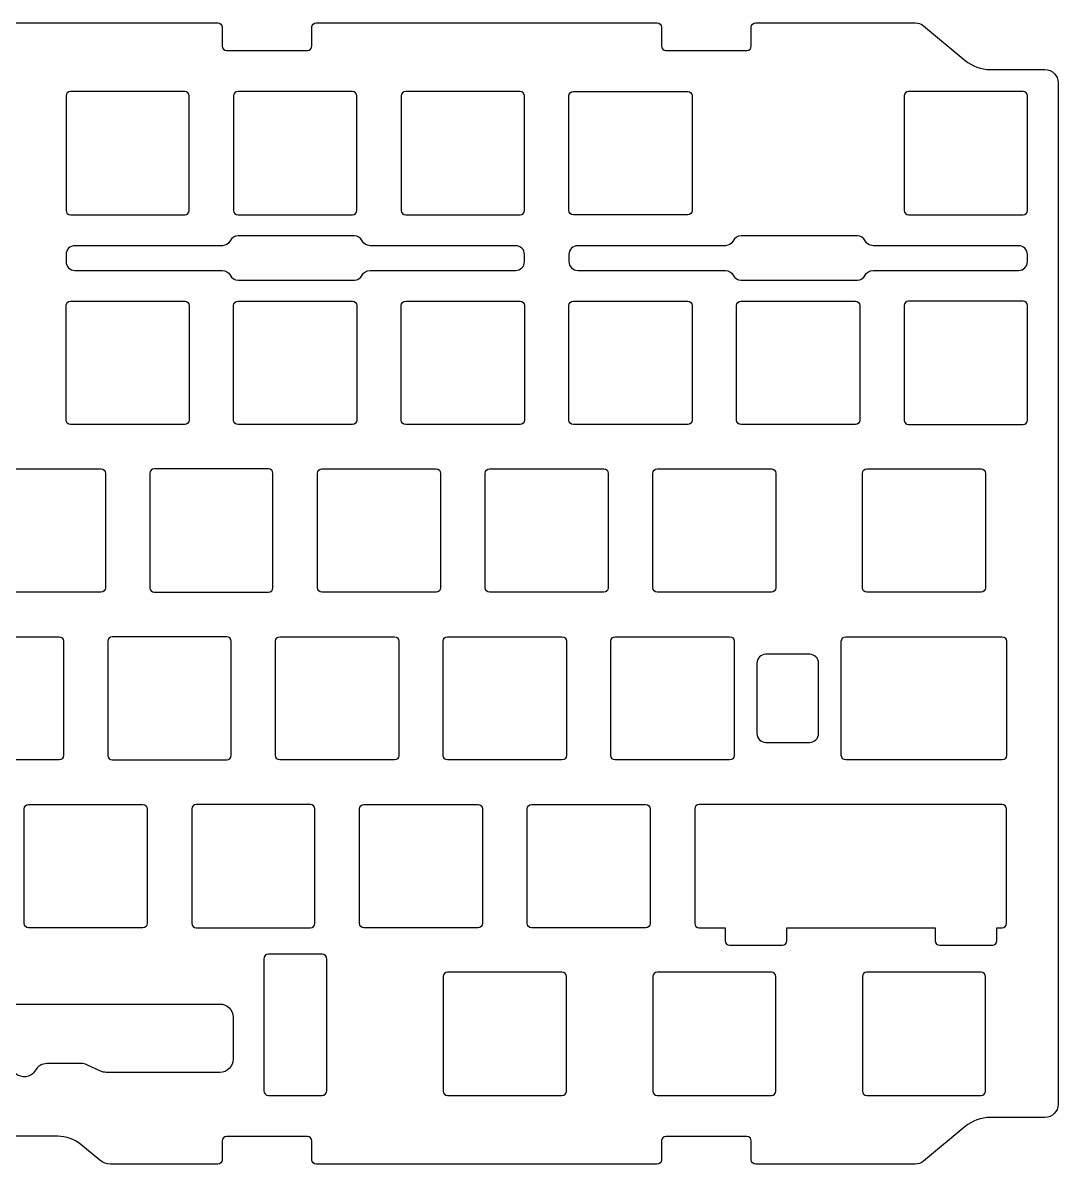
# Model space of a CAD drawing. Header units: millimetres. Extents: x 325 to 675, y 435 to 565.
# Drawn here: x 557.2 to 674.9, y 435.1 to 564.7 of the extents above; entities that cross this region are included whole.
import ezdxf

# ---------------------------------------------------------------- set-up
doc = ezdxf.new("R2010")
doc.units = ezdxf.units.MM
doc.header["$MEASUREMENT"] = 0
doc.layers.get('0').update_dxf_attribs({"lineweight": 0})

msp = doc.modelspace()

# ---------------------------------------------------------------- linework, layer by layer
at = {"color": 18, "lineweight": 25, "true_color": 0x000000}
for points, knots in [([(565.96, 435.51), (566.3, 435.23), (566.73, 435.07), (567.17, 435.07), (567.17, 435.07), (579.36, 435.07), (579.36, 435.07), (579.64, 435.07), (579.86, 435.3), (579.86, 435.57), (579.86, 435.57), (579.86, 437.7), (579.86, 437.7), (579.86, 437.98), (580.08, 438.2), (580.36, 438.2), (580.36, 438.2), (589.56, 438.2), (589.56, 438.2), (589.84, 438.2), (590.06, 437.98), (590.06, 437.7), (590.06, 437.7), (590.06, 435.57), (590.06, 435.57), (590.06, 435.3), (590.28, 435.07), (590.56, 435.07), (590.56, 435.07), (629.29, 435.07), (629.29, 435.07), (629.57, 435.07), (629.79, 435.3), (629.79, 435.57), (629.79, 435.57), (629.79, 437.7), (629.79, 437.7), (629.79, 437.98), (630.02, 438.2), (630.29, 438.2), (630.29, 438.2), (639.49, 438.2), (639.49, 438.2), (639.77, 438.2), (639.99, 437.98), (639.99, 437.7), (639.99, 437.7), (639.99, 435.57), (639.99, 435.57), (639.99, 435.3), (640.22, 435.07), (640.49, 435.07), (640.49, 435.07), (658.61, 435.07), (658.61, 435.07), (658.96, 435.07), (659.3, 435.2), (659.56, 435.42), (659.56, 435.42), (664.28, 439.34), (664.28, 439.34), (665.08, 440.01), (666.1, 440.38), (667.15, 440.38), (667.15, 440.38), (673.36, 440.38), (673.36, 440.38), (674.19, 440.38), (674.86, 441.05), (674.86, 441.88), (674.86, 441.88), (674.86, 557.89), (674.86, 557.89), (674.86, 558.72), (674.19, 559.39), (673.36, 559.39), (673.36, 559.39), (667.15, 559.39), (667.15, 559.39), (666.1, 559.39), (665.08, 559.76), (664.28, 560.43), (664.28, 560.43), (659.56, 564.35), (659.56, 564.35), (659.3, 564.58), (658.96, 564.7), (658.61, 564.7), (658.61, 564.7), (640.49, 564.7), (640.49, 564.7), (640.22, 564.7), (639.99, 564.47), (639.99, 564.2), (639.99, 564.2), (639.99, 562.07), (639.99, 562.07), (639.99, 561.79), (639.77, 561.57), (639.49, 561.57), (639.49, 561.57), (630.29, 561.57), (630.29, 561.57), (630.02, 561.57), (629.79, 561.79), (629.79, 562.07), (629.79, 562.07), (629.79, 564.2), (629.79, 564.2), (629.79, 564.47), (629.57, 564.7), (629.29, 564.7), (629.29, 564.7), (590.56, 564.7), (590.56, 564.7), (590.28, 564.7), (590.06, 564.47), (590.06, 564.2), (590.06, 564.2), (590.06, 562.07), (590.06, 562.07), (590.06, 561.79), (589.84, 561.57), (589.56, 561.57), (589.56, 561.57), (580.36, 561.57), (580.36, 561.57), (580.08, 561.57), (579.86, 561.79), (579.86, 562.07), (579.86, 562.07), (579.86, 564.2), (579.86, 564.2), (579.86, 564.47), (579.64, 564.7), (579.36, 564.7), (579.36, 564.7), (540.63, 564.7), (540.63, 564.7), (540.35, 564.7), (540.13, 564.47), (540.13, 564.2), (540.13, 564.2), (540.13, 562.07), (540.13, 562.07), (540.13, 561.79), (539.9, 561.57), (539.63, 561.57), (539.63, 561.57), (530.43, 561.57), (530.43, 561.57), (530.15, 561.57), (529.93, 561.79), (529.93, 562.07), (529.93, 562.07), (529.93, 564.2), (529.93, 564.2), (529.93, 564.47), (529.7, 564.7), (529.43, 564.7), (529.43, 564.7), (470.7, 564.7), (470.7, 564.7), (470.42, 564.7), (470.2, 564.47), (470.2, 564.2), (470.2, 564.2), (470.2, 562.07), (470.2, 562.07), (470.2, 561.79), (469.97, 561.57), (469.7, 561.57), (469.7, 561.57), (460.5, 561.57), (460.5, 561.57), (460.22, 561.57), (460, 561.79), (460, 562.07), (460, 562.07), (460, 564.2), (460, 564.2), (460, 564.47), (459.77, 564.7), (459.5, 564.7), (459.5, 564.7), (420.76, 564.7), (420.76, 564.7), (420.49, 564.7), (420.26, 564.47), (420.26, 564.2), (420.26, 564.2), (420.26, 562.07), (420.26, 562.07), (420.26, 561.79), (420.04, 561.57), (419.76, 561.57), (419.76, 561.57), (410.56, 561.57), (410.56, 561.57), (410.29, 561.57), (410.06, 561.79), (410.06, 562.07), (410.06, 562.07), (410.06, 564.2), (410.06, 564.2), (410.06, 564.47), (409.84, 564.7), (409.56, 564.7), (409.56, 564.7), (370.83, 564.7), (370.83, 564.7), (370.56, 564.7), (370.33, 564.47), (370.33, 564.2), (370.33, 564.2), (370.33, 562.07), (370.33, 562.07), (370.33, 561.79), (370.11, 561.57), (369.83, 561.57), (369.83, 561.57), (360.63, 561.57), (360.63, 561.57), (360.36, 561.57), (360.13, 561.79), (360.13, 562.07), (360.13, 562.07), (360.13, 564.2), (360.13, 564.2), (360.13, 564.47), (359.91, 564.7), (359.63, 564.7), (359.63, 564.7), (341.52, 564.7), (341.52, 564.7), (341.17, 564.7), (340.83, 564.58), (340.56, 564.35), (340.56, 564.35), (335.85, 560.43), (335.85, 560.43), (335.04, 559.76), (334.02, 559.39), (332.97, 559.39), (332.97, 559.39), (326.76, 559.39), (326.76, 559.39), (325.93, 559.39), (325.26, 558.72), (325.26, 557.89), (325.26, 557.89), (325.26, 441.88), (325.26, 441.88), (325.26, 441.05), (325.93, 440.38), (326.76, 440.38), (326.76, 440.38), (332.97, 440.38), (332.97, 440.38), (334.02, 440.38), (335.04, 440.01), (335.85, 439.34), (335.85, 439.34), (340.56, 435.42), (340.56, 435.42), (340.83, 435.2), (341.17, 435.07), (341.52, 435.07), (341.52, 435.07), (359.63, 435.07), (359.63, 435.07), (359.91, 435.07), (360.13, 435.3), (360.13, 435.57), (360.13, 435.57), (360.13, 437.7), (360.13, 437.7), (360.13, 437.98), (360.36, 438.2), (360.63, 438.2), (360.63, 438.2), (369.83, 438.2), (369.83, 438.2), (370.11, 438.2), (370.33, 437.98), (370.33, 437.7), (370.33, 437.7), (370.33, 435.57), (370.33, 435.57), (370.33, 435.3), (370.56, 435.07), (370.83, 435.07), (370.83, 435.07), (409.56, 435.07), (409.56, 435.07), (409.84, 435.07), (410.06, 435.3), (410.06, 435.57), (410.06, 435.57), (410.06, 437.7), (410.06, 437.7), (410.06, 437.98), (410.29, 438.2), (410.56, 438.2), (410.56, 438.2), (419.76, 438.2), (419.76, 438.2), (420.04, 438.2), (420.26, 437.98), (420.26, 437.7), (420.26, 437.7), (420.26, 435.57), (420.26, 435.57), (420.26, 435.3), (420.49, 435.07), (420.76, 435.07), (420.76, 435.07), (459.5, 435.07), (459.5, 435.07), (459.77, 435.07), (460, 435.3), (460, 435.57), (460, 435.57), (460, 437.7), (460, 437.7), (460, 437.98), (460.22, 438.2), (460.5, 438.2), (460.5, 438.2), (469.7, 438.2), (469.7, 438.2), (469.97, 438.2), (470.2, 437.98), (470.2, 437.7), (470.2, 437.7), (470.2, 435.57), (470.2, 435.57), (470.2, 435.3), (470.42, 435.07), (470.7, 435.07), (470.7, 435.07), (494.87, 435.07), (494.87, 435.07), (495.31, 435.07), (495.74, 435.23), (496.08, 435.51), (496.08, 435.51), (498.23, 437.3), (498.23, 437.3), (498.97, 437.92), (499.9, 438.25), (500.86, 438.25), (500.86, 438.25), (561.18, 438.25), (561.18, 438.25), (562.14, 438.25), (563.07, 437.92), (563.8, 437.3), (563.8, 437.3), (565.96, 435.51), (565.96, 435.51)], [0, 0, 0, 0, 1, 1, 1, 2, 2, 2, 3, 3, 3, 4, 4, 4, 5, 5, 5, 6, 6, 6, 7, 7, 7, 8, 8, 8, 9, 9, 9, 10, 10, 10, 11, 11, 11, 12, 12, 12, 13, 13, 13, 14, 14, 14, 15, 15, 15, 16, 16, 16, 17, 17, 17, 18, 18, 18, 19, 19, 19, 20, 20, 20, 21, 21, 21, 22, 22, 22, 23, 23, 23, 24, 24, 24, 25, 25, 25, 26, 26, 26, 27, 27, 27, 28, 28, 28, 29, 29, 29, 30, 30, 30, 31, 31, 31, 32, 32, 32, 33, 33, 33, 34, 34, 34, 35, 35, 35, 36, 36, 36, 37, 37, 37, 38, 38, 38, 39, 39, 39, 40, 40, 40, 41, 41, 41, 42, 42, 42, 43, 43, 43, 44, 44, 44, 45, 45, 45, 46, 46, 46, 47, 47, 47, 48, 48, 48, 49, 49, 49, 50, 50, 50, 51, 51, 51, 52, 52, 52, 53, 53, 53, 54, 54, 54, 55, 55, 55, 56, 56, 56, 57, 57, 57, 58, 58, 58, 59, 59, 59, 60, 60, 60, 61, 61, 61, 62, 62, 62, 63, 63, 63, 64, 64, 64, 65, 65, 65, 66, 66, 66, 67, 67, 67, 68, 68, 68, 69, 69, 69, 70, 70, 70, 71, 71, 71, 72, 72, 72, 73, 73, 73, 74, 74, 74, 75, 75, 75, 76, 76, 76, 77, 77, 77, 78, 78, 78, 79, 79, 79, 80, 80, 80, 81, 81, 81, 82, 82, 82, 83, 83, 83, 84, 84, 84, 85, 85, 85, 86, 86, 86, 87, 87, 87, 88, 88, 88, 89, 89, 89, 90, 90, 90, 91, 91, 91, 92, 92, 92, 93, 93, 93, 94, 94, 94, 95, 95, 95, 96, 96, 96, 97, 97, 97, 98, 98, 98, 99, 99, 99, 100, 100, 100, 101, 101, 101, 102, 102, 102, 103, 103, 103, 104, 104, 104, 105, 105, 105, 106, 106, 106, 107, 107, 107, 108, 108, 108, 109, 109, 109, 110, 110, 110, 111, 111, 111, 112, 112, 112, 113, 113, 113, 114, 114, 114, 115, 115, 115, 116, 116, 116, 117, 117, 117, 118, 118, 118, 119, 119, 119, 120, 120, 120, 120]), ([(576.12, 556.39), (576.12, 556.39), (576.12, 543.39), (576.12, 543.39), (576.12, 543.12), (575.89, 542.89), (575.62, 542.89), (575.62, 542.89), (562.62, 542.89), (562.62, 542.89), (562.34, 542.89), (562.12, 543.12), (562.12, 543.39), (562.12, 543.39), (562.12, 556.39), (562.12, 556.39), (562.12, 556.67), (562.34, 556.89), (562.62, 556.89), (562.62, 556.89), (575.62, 556.89), (575.62, 556.89), (575.89, 556.89), (576.12, 556.67), (576.12, 556.39)], [0, 0, 0, 0, 1, 1, 1, 2, 2, 2, 3, 3, 3, 4, 4, 4, 5, 5, 5, 6, 6, 6, 7, 7, 7, 8, 8, 8, 8]), ([(581.67, 556.89), (581.67, 556.89), (594.67, 556.89), (594.67, 556.89), (594.94, 556.89), (595.17, 556.67), (595.17, 556.39), (595.17, 556.39), (595.17, 543.39), (595.17, 543.39), (595.17, 543.12), (594.94, 542.89), (594.67, 542.89), (594.67, 542.89), (581.67, 542.89), (581.67, 542.89), (581.39, 542.89), (581.17, 543.12), (581.17, 543.39), (581.17, 543.39), (581.17, 556.39), (581.17, 556.39), (581.17, 556.67), (581.39, 556.89), (581.67, 556.89)], [0, 0, 0, 0, 1, 1, 1, 2, 2, 2, 3, 3, 3, 4, 4, 4, 5, 5, 5, 6, 6, 6, 7, 7, 7, 8, 8, 8, 8]), ([(614.22, 556.39), (614.22, 556.39), (614.22, 543.39), (614.22, 543.39), (614.22, 543.12), (613.99, 542.89), (613.72, 542.89), (613.72, 542.89), (600.72, 542.89), (600.72, 542.89), (600.44, 542.89), (600.22, 543.12), (600.22, 543.39), (600.22, 543.39), (600.22, 556.39), (600.22, 556.39), (600.22, 556.67), (600.44, 556.89), (600.72, 556.89), (600.72, 556.89), (613.72, 556.89), (613.72, 556.89), (613.99, 556.89), (614.22, 556.67), (614.22, 556.39)], [0, 0, 0, 0, 1, 1, 1, 2, 2, 2, 3, 3, 3, 4, 4, 4, 5, 5, 5, 6, 6, 6, 7, 7, 7, 8, 8, 8, 8]), ([(633.27, 556.39), (633.27, 556.67), (633.04, 556.89), (632.77, 556.89), (632.77, 556.89), (619.77, 556.89), (619.77, 556.89), (619.49, 556.89), (619.27, 556.67), (619.27, 556.39), (619.27, 556.39), (619.27, 543.39), (619.27, 543.39), (619.27, 543.12), (619.49, 542.89), (619.77, 542.89), (619.77, 542.89), (632.77, 542.89), (632.77, 542.89), (633.04, 542.89), (633.27, 543.12), (633.27, 543.39), (633.27, 543.39), (633.27, 556.39), (633.27, 556.39)], [0, 0, 0, 0, 1, 1, 1, 2, 2, 2, 3, 3, 3, 4, 4, 4, 5, 5, 5, 6, 6, 6, 7, 7, 7, 8, 8, 8, 8]), ([(671.37, 556.39), (671.37, 556.39), (671.37, 543.39), (671.37, 543.39), (671.37, 543.12), (671.14, 542.89), (670.87, 542.89), (670.87, 542.89), (657.87, 542.89), (657.87, 542.89), (657.59, 542.89), (657.37, 543.12), (657.37, 543.39), (657.37, 543.39), (657.37, 556.39), (657.37, 556.39), (657.37, 556.67), (657.59, 556.89), (657.87, 556.89), (657.87, 556.89), (670.87, 556.89), (670.87, 556.89), (671.14, 556.89), (671.37, 556.67), (671.37, 556.39)], [0, 0, 0, 0, 1, 1, 1, 2, 2, 2, 3, 3, 3, 4, 4, 4, 5, 5, 5, 6, 6, 6, 7, 7, 7, 8, 8, 8, 8]), ([(563.12, 539.39), (563.12, 539.39), (579.89, 539.39), (579.89, 539.39), (580.26, 539.39), (580.61, 539.6), (580.78, 539.94), (580.95, 540.27), (581.29, 540.49), (581.67, 540.49), (581.67, 540.49), (594.89, 540.49), (594.89, 540.49), (595.26, 540.49), (595.61, 540.27), (595.78, 539.94), (595.95, 539.6), (596.29, 539.39), (596.67, 539.39), (596.67, 539.39), (613.22, 539.39), (613.22, 539.39), (613.77, 539.39), (614.22, 538.94), (614.22, 538.39), (614.22, 538.39), (614.22, 537.58), (614.22, 537.58), (614.22, 537.03), (613.77, 536.58), (613.22, 536.58), (613.22, 536.58), (596.67, 536.58), (596.67, 536.58), (596.29, 536.58), (595.95, 536.37), (595.78, 536.03), (595.61, 535.7), (595.26, 535.49), (594.89, 535.49), (594.89, 535.49), (581.67, 535.49), (581.67, 535.49), (581.29, 535.49), (580.95, 535.7), (580.78, 536.03), (580.61, 536.37), (580.26, 536.58), (579.89, 536.58), (579.89, 536.58), (563.12, 536.58), (563.12, 536.58), (562.57, 536.58), (562.12, 537.03), (562.12, 537.58), (562.12, 537.58), (562.12, 538.39), (562.12, 538.39), (562.12, 538.94), (562.57, 539.39), (563.12, 539.39)], [0, 0, 0, 0, 1, 1, 1, 2, 2, 2, 3, 3, 3, 4, 4, 4, 5, 5, 5, 6, 6, 6, 7, 7, 7, 8, 8, 8, 9, 9, 9, 10, 10, 10, 11, 11, 11, 12, 12, 12, 13, 13, 13, 14, 14, 14, 15, 15, 15, 16, 16, 16, 17, 17, 17, 18, 18, 18, 19, 19, 19, 20, 20, 20, 20]), ([(637.93, 536.03), (637.76, 536.37), (637.41, 536.58), (637.04, 536.58), (637.04, 536.58), (620.27, 536.58), (620.27, 536.58), (619.72, 536.58), (619.27, 537.03), (619.27, 537.58), (619.27, 537.58), (619.27, 538.39), (619.27, 538.39), (619.27, 538.94), (619.72, 539.39), (620.27, 539.39), (620.27, 539.39), (637.04, 539.39), (637.04, 539.39), (637.41, 539.39), (637.76, 539.6), (637.93, 539.94), (638.1, 540.27), (638.44, 540.49), (638.82, 540.49), (638.82, 540.49), (652.04, 540.49), (652.04, 540.49), (652.41, 540.49), (652.76, 540.27), (652.93, 539.94), (653.1, 539.6), (653.44, 539.39), (653.82, 539.39), (653.82, 539.39), (670.37, 539.39), (670.37, 539.39), (670.92, 539.39), (671.37, 538.94), (671.37, 538.39), (671.37, 538.39), (671.37, 537.58), (671.37, 537.58), (671.37, 537.03), (670.92, 536.58), (670.37, 536.58), (670.37, 536.58), (653.82, 536.58), (653.82, 536.58), (653.44, 536.58), (653.1, 536.37), (652.93, 536.03), (652.76, 535.7), (652.41, 535.49), (652.04, 535.49), (652.04, 535.49), (638.82, 535.49), (638.82, 535.49), (638.44, 535.49), (638.1, 535.7), (637.93, 536.03)], [0, 0, 0, 0, 1, 1, 1, 2, 2, 2, 3, 3, 3, 4, 4, 4, 5, 5, 5, 6, 6, 6, 7, 7, 7, 8, 8, 8, 9, 9, 9, 10, 10, 10, 11, 11, 11, 12, 12, 12, 13, 13, 13, 14, 14, 14, 15, 15, 15, 16, 16, 16, 17, 17, 17, 18, 18, 18, 19, 19, 19, 20, 20, 20, 20]), ([(562.12, 519.58), (562.12, 519.3), (562.34, 519.08), (562.62, 519.08), (562.62, 519.08), (575.62, 519.08), (575.62, 519.08), (575.89, 519.08), (576.12, 519.3), (576.12, 519.58), (576.12, 519.58), (576.12, 532.58), (576.12, 532.58), (576.12, 532.86), (575.89, 533.08), (575.62, 533.08), (575.62, 533.08), (562.62, 533.08), (562.62, 533.08), (562.34, 533.08), (562.12, 532.86), (562.12, 532.58), (562.12, 532.58), (562.12, 519.58), (562.12, 519.58)], [0, 0, 0, 0, 1, 1, 1, 2, 2, 2, 3, 3, 3, 4, 4, 4, 5, 5, 5, 6, 6, 6, 7, 7, 7, 8, 8, 8, 8]), ([(581.17, 519.58), (581.17, 519.3), (581.39, 519.08), (581.67, 519.08), (581.67, 519.08), (594.67, 519.08), (594.67, 519.08), (594.94, 519.08), (595.17, 519.3), (595.17, 519.58), (595.17, 519.58), (595.17, 532.58), (595.17, 532.58), (595.17, 532.86), (594.94, 533.08), (594.67, 533.08), (594.67, 533.08), (581.67, 533.08), (581.67, 533.08), (581.39, 533.08), (581.17, 532.86), (581.17, 532.58), (581.17, 532.58), (581.17, 519.58), (581.17, 519.58)], [0, 0, 0, 0, 1, 1, 1, 2, 2, 2, 3, 3, 3, 4, 4, 4, 5, 5, 5, 6, 6, 6, 7, 7, 7, 8, 8, 8, 8]), ([(600.22, 519.58), (600.22, 519.3), (600.44, 519.08), (600.72, 519.08), (600.72, 519.08), (613.72, 519.08), (613.72, 519.08), (613.99, 519.08), (614.22, 519.3), (614.22, 519.58), (614.22, 519.58), (614.22, 532.58), (614.22, 532.58), (614.22, 532.86), (613.99, 533.08), (613.72, 533.08), (613.72, 533.08), (600.72, 533.08), (600.72, 533.08), (600.44, 533.08), (600.22, 532.86), (600.22, 532.58), (600.22, 532.58), (600.22, 519.58), (600.22, 519.58)], [0, 0, 0, 0, 1, 1, 1, 2, 2, 2, 3, 3, 3, 4, 4, 4, 5, 5, 5, 6, 6, 6, 7, 7, 7, 8, 8, 8, 8]), ([(619.27, 519.58), (619.27, 519.3), (619.49, 519.08), (619.77, 519.08), (619.77, 519.08), (632.77, 519.08), (632.77, 519.08), (633.04, 519.08), (633.27, 519.3), (633.27, 519.58), (633.27, 519.58), (633.27, 532.58), (633.27, 532.58), (633.27, 532.86), (633.04, 533.08), (632.77, 533.08), (632.77, 533.08), (619.77, 533.08), (619.77, 533.08), (619.49, 533.08), (619.27, 532.86), (619.27, 532.58), (619.27, 532.58), (619.27, 519.58), (619.27, 519.58)], [0, 0, 0, 0, 1, 1, 1, 2, 2, 2, 3, 3, 3, 4, 4, 4, 5, 5, 5, 6, 6, 6, 7, 7, 7, 8, 8, 8, 8]), ([(638.32, 519.58), (638.32, 519.3), (638.54, 519.08), (638.82, 519.08), (638.82, 519.08), (651.82, 519.08), (651.82, 519.08), (652.09, 519.08), (652.32, 519.3), (652.32, 519.58), (652.32, 519.58), (652.32, 532.58), (652.32, 532.58), (652.32, 532.86), (652.09, 533.08), (651.82, 533.08), (651.82, 533.08), (638.82, 533.08), (638.82, 533.08), (638.54, 533.08), (638.32, 532.86), (638.32, 532.58), (638.32, 532.58), (638.32, 519.58), (638.32, 519.58)], [0, 0, 0, 0, 1, 1, 1, 2, 2, 2, 3, 3, 3, 4, 4, 4, 5, 5, 5, 6, 6, 6, 7, 7, 7, 8, 8, 8, 8]), ([(657.87, 533.08), (657.87, 533.08), (670.87, 533.08), (670.87, 533.08), (671.14, 533.08), (671.37, 532.86), (671.37, 532.58), (671.37, 532.58), (671.37, 519.58), (671.37, 519.58), (671.37, 519.3), (671.14, 519.08), (670.87, 519.08), (670.87, 519.08), (657.87, 519.08), (657.87, 519.08), (657.59, 519.08), (657.37, 519.3), (657.37, 519.58), (657.37, 519.58), (657.37, 532.58), (657.37, 532.58), (657.37, 532.86), (657.59, 533.08), (657.87, 533.08)], [0, 0, 0, 0, 1, 1, 1, 2, 2, 2, 3, 3, 3, 4, 4, 4, 5, 5, 5, 6, 6, 6, 7, 7, 7, 8, 8, 8, 8]), ([(552.59, 500.53), (552.59, 500.25), (552.82, 500.03), (553.09, 500.03), (553.09, 500.03), (566.09, 500.03), (566.09, 500.03), (566.37, 500.03), (566.59, 500.25), (566.59, 500.53), (566.59, 500.53), (566.59, 513.53), (566.59, 513.53), (566.59, 513.81), (566.37, 514.03), (566.09, 514.03), (566.09, 514.03), (553.09, 514.03), (553.09, 514.03), (552.82, 514.03), (552.59, 513.81), (552.59, 513.53), (552.59, 513.53), (552.59, 500.53), (552.59, 500.53)], [0, 0, 0, 0, 1, 1, 1, 2, 2, 2, 3, 3, 3, 4, 4, 4, 5, 5, 5, 6, 6, 6, 7, 7, 7, 8, 8, 8, 8]), ([(572.14, 514.03), (572.14, 514.03), (585.14, 514.03), (585.14, 514.03), (585.42, 514.03), (585.64, 513.81), (585.64, 513.53), (585.64, 513.53), (585.64, 500.53), (585.64, 500.53), (585.64, 500.25), (585.42, 500.03), (585.14, 500.03), (585.14, 500.03), (572.14, 500.03), (572.14, 500.03), (571.87, 500.03), (571.64, 500.25), (571.64, 500.53), (571.64, 500.53), (571.64, 513.53), (571.64, 513.53), (571.64, 513.81), (571.87, 514.03), (572.14, 514.03)], [0, 0, 0, 0, 1, 1, 1, 2, 2, 2, 3, 3, 3, 4, 4, 4, 5, 5, 5, 6, 6, 6, 7, 7, 7, 8, 8, 8, 8]), ([(590.69, 500.53), (590.69, 500.25), (590.92, 500.03), (591.19, 500.03), (591.19, 500.03), (604.19, 500.03), (604.19, 500.03), (604.47, 500.03), (604.69, 500.25), (604.69, 500.53), (604.69, 500.53), (604.69, 513.53), (604.69, 513.53), (604.69, 513.81), (604.47, 514.03), (604.19, 514.03), (604.19, 514.03), (591.19, 514.03), (591.19, 514.03), (590.92, 514.03), (590.69, 513.81), (590.69, 513.53), (590.69, 513.53), (590.69, 500.53), (590.69, 500.53)], [0, 0, 0, 0, 1, 1, 1, 2, 2, 2, 3, 3, 3, 4, 4, 4, 5, 5, 5, 6, 6, 6, 7, 7, 7, 8, 8, 8, 8]), ([(609.74, 500.53), (609.74, 500.25), (609.97, 500.03), (610.24, 500.03), (610.24, 500.03), (623.24, 500.03), (623.24, 500.03), (623.52, 500.03), (623.74, 500.25), (623.74, 500.53), (623.74, 500.53), (623.74, 513.53), (623.74, 513.53), (623.74, 513.81), (623.52, 514.03), (623.24, 514.03), (623.24, 514.03), (610.24, 514.03), (610.24, 514.03), (609.97, 514.03), (609.74, 513.81), (609.74, 513.53), (609.74, 513.53), (609.74, 500.53), (609.74, 500.53)], [0, 0, 0, 0, 1, 1, 1, 2, 2, 2, 3, 3, 3, 4, 4, 4, 5, 5, 5, 6, 6, 6, 7, 7, 7, 8, 8, 8, 8]), ([(628.79, 500.53), (628.79, 500.25), (629.02, 500.03), (629.29, 500.03), (629.29, 500.03), (642.29, 500.03), (642.29, 500.03), (642.57, 500.03), (642.79, 500.25), (642.79, 500.53), (642.79, 500.53), (642.79, 513.53), (642.79, 513.53), (642.79, 513.81), (642.57, 514.03), (642.29, 514.03), (642.29, 514.03), (629.29, 514.03), (629.29, 514.03), (629.02, 514.03), (628.79, 513.81), (628.79, 513.53), (628.79, 513.53), (628.79, 500.53), (628.79, 500.53)], [0, 0, 0, 0, 1, 1, 1, 2, 2, 2, 3, 3, 3, 4, 4, 4, 5, 5, 5, 6, 6, 6, 7, 7, 7, 8, 8, 8, 8]), ([(666.61, 513.53), (666.61, 513.81), (666.38, 514.03), (666.11, 514.03), (666.11, 514.03), (653.11, 514.03), (653.11, 514.03), (652.83, 514.03), (652.61, 513.81), (652.61, 513.53), (652.61, 513.53), (652.61, 500.53), (652.61, 500.53), (652.61, 500.25), (652.83, 500.03), (653.11, 500.03), (653.11, 500.03), (666.11, 500.03), (666.11, 500.03), (666.38, 500.03), (666.61, 500.25), (666.61, 500.53), (666.61, 500.53), (666.61, 513.53), (666.61, 513.53)], [0, 0, 0, 0, 1, 1, 1, 2, 2, 2, 3, 3, 3, 4, 4, 4, 5, 5, 5, 6, 6, 6, 7, 7, 7, 8, 8, 8, 8]), ([(547.83, 481.48), (547.83, 481.2), (548.06, 480.98), (548.33, 480.98), (548.33, 480.98), (561.33, 480.98), (561.33, 480.98), (561.61, 480.98), (561.83, 481.2), (561.83, 481.48), (561.83, 481.48), (561.83, 494.48), (561.83, 494.48), (561.83, 494.76), (561.61, 494.98), (561.33, 494.98), (561.33, 494.98), (548.33, 494.98), (548.33, 494.98), (548.06, 494.98), (547.83, 494.76), (547.83, 494.48), (547.83, 494.48), (547.83, 481.48), (547.83, 481.48)], [0, 0, 0, 0, 1, 1, 1, 2, 2, 2, 3, 3, 3, 4, 4, 4, 5, 5, 5, 6, 6, 6, 7, 7, 7, 8, 8, 8, 8]), ([(567.38, 494.98), (567.38, 494.98), (580.38, 494.98), (580.38, 494.98), (580.66, 494.98), (580.88, 494.76), (580.88, 494.48), (580.88, 494.48), (580.88, 481.48), (580.88, 481.48), (580.88, 481.2), (580.66, 480.98), (580.38, 480.98), (580.38, 480.98), (567.38, 480.98), (567.38, 480.98), (567.11, 480.98), (566.88, 481.2), (566.88, 481.48), (566.88, 481.48), (566.88, 494.48), (566.88, 494.48), (566.88, 494.76), (567.11, 494.98), (567.38, 494.98)], [0, 0, 0, 0, 1, 1, 1, 2, 2, 2, 3, 3, 3, 4, 4, 4, 5, 5, 5, 6, 6, 6, 7, 7, 7, 8, 8, 8, 8]), ([(585.93, 481.48), (585.93, 481.2), (586.16, 480.98), (586.43, 480.98), (586.43, 480.98), (599.43, 480.98), (599.43, 480.98), (599.71, 480.98), (599.93, 481.2), (599.93, 481.48), (599.93, 481.48), (599.93, 494.48), (599.93, 494.48), (599.93, 494.76), (599.71, 494.98), (599.43, 494.98), (599.43, 494.98), (586.43, 494.98), (586.43, 494.98), (586.16, 494.98), (585.93, 494.76), (585.93, 494.48), (585.93, 494.48), (585.93, 481.48), (585.93, 481.48)], [0, 0, 0, 0, 1, 1, 1, 2, 2, 2, 3, 3, 3, 4, 4, 4, 5, 5, 5, 6, 6, 6, 7, 7, 7, 8, 8, 8, 8]), ([(604.98, 481.48), (604.98, 481.2), (605.21, 480.98), (605.48, 480.98), (605.48, 480.98), (618.48, 480.98), (618.48, 480.98), (618.76, 480.98), (618.98, 481.2), (618.98, 481.48), (618.98, 481.48), (618.98, 494.48), (618.98, 494.48), (618.98, 494.76), (618.76, 494.98), (618.48, 494.98), (618.48, 494.98), (605.48, 494.98), (605.48, 494.98), (605.21, 494.98), (604.98, 494.76), (604.98, 494.48), (604.98, 494.48), (604.98, 481.48), (604.98, 481.48)], [0, 0, 0, 0, 1, 1, 1, 2, 2, 2, 3, 3, 3, 4, 4, 4, 5, 5, 5, 6, 6, 6, 7, 7, 7, 8, 8, 8, 8]), ([(624.03, 481.48), (624.03, 481.2), (624.26, 480.98), (624.53, 480.98), (624.53, 480.98), (637.53, 480.98), (637.53, 480.98), (637.81, 480.98), (638.03, 481.2), (638.03, 481.48), (638.03, 481.48), (638.03, 494.48), (638.03, 494.48), (638.03, 494.76), (637.81, 494.98), (637.53, 494.98), (637.53, 494.98), (624.53, 494.98), (624.53, 494.98), (624.26, 494.98), (624.03, 494.76), (624.03, 494.48), (624.03, 494.48), (624.03, 481.48), (624.03, 481.48)], [0, 0, 0, 0, 1, 1, 1, 2, 2, 2, 3, 3, 3, 4, 4, 4, 5, 5, 5, 6, 6, 6, 7, 7, 7, 8, 8, 8, 8]), ([(668.99, 494.48), (668.99, 494.76), (668.76, 494.98), (668.49, 494.98), (668.49, 494.98), (650.72, 494.98), (650.72, 494.98), (650.45, 494.98), (650.22, 494.76), (650.22, 494.48), (650.22, 494.48), (650.22, 481.48), (650.22, 481.48), (650.22, 481.2), (650.45, 480.98), (650.72, 480.98), (650.72, 480.98), (668.49, 480.98), (668.49, 480.98), (668.76, 480.98), (668.99, 481.2), (668.99, 481.48), (668.99, 481.48), (668.99, 494.48), (668.99, 494.48)], [0, 0, 0, 0, 1, 1, 1, 2, 2, 2, 3, 3, 3, 4, 4, 4, 5, 5, 5, 6, 6, 6, 7, 7, 7, 8, 8, 8, 8]), ([(647.63, 491.98), (647.63, 491.98), (647.63, 483.98), (647.63, 483.98), (647.63, 483.43), (647.18, 482.98), (646.63, 482.98), (646.63, 482.98), (641.63, 482.98), (641.63, 482.98), (641.08, 482.98), (640.63, 483.43), (640.63, 483.98), (640.63, 483.98), (640.63, 491.98), (640.63, 491.98), (640.63, 492.53), (641.08, 492.98), (641.63, 492.98), (641.63, 492.98), (646.63, 492.98), (646.63, 492.98), (647.18, 492.98), (647.63, 492.53), (647.63, 491.98)], [0, 0, 0, 0, 1, 1, 1, 2, 2, 2, 3, 3, 3, 4, 4, 4, 5, 5, 5, 6, 6, 6, 7, 7, 7, 8, 8, 8, 8]), ([(557.36, 462.43), (557.36, 462.15), (557.58, 461.93), (557.86, 461.93), (557.86, 461.93), (570.86, 461.93), (570.86, 461.93), (571.13, 461.93), (571.36, 462.15), (571.36, 462.43), (571.36, 462.43), (571.36, 475.43), (571.36, 475.43), (571.36, 475.71), (571.13, 475.93), (570.86, 475.93), (570.86, 475.93), (557.86, 475.93), (557.86, 475.93), (557.58, 475.93), (557.36, 475.71), (557.36, 475.43), (557.36, 475.43), (557.36, 462.43), (557.36, 462.43)], [0, 0, 0, 0, 1, 1, 1, 2, 2, 2, 3, 3, 3, 4, 4, 4, 5, 5, 5, 6, 6, 6, 7, 7, 7, 8, 8, 8, 8]), ([(576.91, 475.93), (576.91, 475.93), (589.91, 475.93), (589.91, 475.93), (590.18, 475.93), (590.41, 475.71), (590.41, 475.43), (590.41, 475.43), (590.41, 462.43), (590.41, 462.43), (590.41, 462.15), (590.18, 461.93), (589.91, 461.93), (589.91, 461.93), (576.91, 461.93), (576.91, 461.93), (576.63, 461.93), (576.41, 462.15), (576.41, 462.43), (576.41, 462.43), (576.41, 475.43), (576.41, 475.43), (576.41, 475.71), (576.63, 475.93), (576.91, 475.93)], [0, 0, 0, 0, 1, 1, 1, 2, 2, 2, 3, 3, 3, 4, 4, 4, 5, 5, 5, 6, 6, 6, 7, 7, 7, 8, 8, 8, 8]), ([(595.46, 462.43), (595.46, 462.15), (595.68, 461.93), (595.96, 461.93), (595.96, 461.93), (608.96, 461.93), (608.96, 461.93), (609.23, 461.93), (609.46, 462.15), (609.46, 462.43), (609.46, 462.43), (609.46, 475.43), (609.46, 475.43), (609.46, 475.71), (609.23, 475.93), (608.96, 475.93), (608.96, 475.93), (595.96, 475.93), (595.96, 475.93), (595.68, 475.93), (595.46, 475.71), (595.46, 475.43), (595.46, 475.43), (595.46, 462.43), (595.46, 462.43)], [0, 0, 0, 0, 1, 1, 1, 2, 2, 2, 3, 3, 3, 4, 4, 4, 5, 5, 5, 6, 6, 6, 7, 7, 7, 8, 8, 8, 8]), ([(614.51, 462.43), (614.51, 462.15), (614.73, 461.93), (615.01, 461.93), (615.01, 461.93), (628.01, 461.93), (628.01, 461.93), (628.28, 461.93), (628.51, 462.15), (628.51, 462.43), (628.51, 462.43), (628.51, 475.43), (628.51, 475.43), (628.51, 475.71), (628.28, 475.93), (628.01, 475.93), (628.01, 475.93), (615.01, 475.93), (615.01, 475.93), (614.73, 475.93), (614.51, 475.71), (614.51, 475.43), (614.51, 475.43), (614.51, 462.43), (614.51, 462.43)], [0, 0, 0, 0, 1, 1, 1, 2, 2, 2, 3, 3, 3, 4, 4, 4, 5, 5, 5, 6, 6, 6, 7, 7, 7, 8, 8, 8, 8]), ([(634.06, 475.93), (634.06, 475.93), (668.49, 475.93), (668.49, 475.93), (668.76, 475.93), (668.99, 475.71), (668.99, 475.43), (668.99, 475.43), (668.99, 462.43), (668.99, 462.43), (668.99, 462.15), (668.76, 461.93), (668.49, 461.93), (668.49, 461.93), (667.9, 461.93), (667.9, 461.93), (667.9, 461.93), (667.9, 460.43), (667.9, 460.43), (667.9, 460.15), (667.68, 459.93), (667.4, 459.93), (667.4, 459.93), (661.4, 459.93), (661.4, 459.93), (661.12, 459.93), (660.9, 460.15), (660.9, 460.43), (660.9, 460.43), (660.9, 461.93), (660.9, 461.93), (660.9, 461.93), (644.02, 461.93), (644.02, 461.93), (644.02, 461.93), (644.02, 460.43), (644.02, 460.43), (644.02, 460.15), (643.8, 459.93), (643.52, 459.93), (643.52, 459.93), (637.52, 459.93), (637.52, 459.93), (637.25, 459.93), (637.02, 460.15), (637.02, 460.43), (637.02, 460.43), (637.02, 461.93), (637.02, 461.93), (637.02, 461.93), (634.06, 461.93), (634.06, 461.93), (633.78, 461.93), (633.56, 462.15), (633.56, 462.43), (633.56, 462.43), (633.56, 475.43), (633.56, 475.43), (633.56, 475.71), (633.78, 475.93), (634.06, 475.93)], [0, 0, 0, 0, 1, 1, 1, 2, 2, 2, 3, 3, 3, 4, 4, 4, 5, 5, 5, 6, 6, 6, 7, 7, 7, 8, 8, 8, 9, 9, 9, 10, 10, 10, 11, 11, 11, 12, 12, 12, 13, 13, 13, 14, 14, 14, 15, 15, 15, 16, 16, 16, 17, 17, 17, 18, 18, 18, 19, 19, 19, 20, 20, 20, 20]), ([(584.59, 443.45), (584.59, 443.45), (584.59, 458.36), (584.59, 458.36), (584.59, 458.67), (584.83, 458.93), (585.12, 458.93), (585.12, 458.93), (591.22, 458.93), (591.22, 458.93), (591.51, 458.93), (591.75, 458.67), (591.75, 458.36), (591.75, 458.36), (591.75, 443.45), (591.75, 443.45), (591.75, 443.14), (591.51, 442.88), (591.22, 442.88), (591.22, 442.88), (585.12, 442.88), (585.12, 442.88), (584.83, 442.88), (584.59, 443.14), (584.59, 443.45)], [0, 0, 0, 0, 1, 1, 1, 2, 2, 2, 3, 3, 3, 4, 4, 4, 5, 5, 5, 6, 6, 6, 7, 7, 7, 8, 8, 8, 8]), ([(604.98, 443.38), (604.98, 443.38), (604.98, 456.38), (604.98, 456.38), (604.98, 456.66), (605.21, 456.88), (605.48, 456.88), (605.48, 456.88), (618.48, 456.88), (618.48, 456.88), (618.76, 456.88), (618.98, 456.66), (618.98, 456.38), (618.98, 456.38), (618.98, 443.38), (618.98, 443.38), (618.98, 443.1), (618.76, 442.88), (618.48, 442.88), (618.48, 442.88), (605.48, 442.88), (605.48, 442.88), (605.21, 442.88), (604.98, 443.1), (604.98, 443.38)], [0, 0, 0, 0, 1, 1, 1, 2, 2, 2, 3, 3, 3, 4, 4, 4, 5, 5, 5, 6, 6, 6, 7, 7, 7, 8, 8, 8, 8]), ([(642.79, 456.38), (642.79, 456.38), (642.79, 443.38), (642.79, 443.38), (642.79, 443.1), (642.57, 442.88), (642.29, 442.88), (642.29, 442.88), (629.29, 442.88), (629.29, 442.88), (629.02, 442.88), (628.79, 443.1), (628.79, 443.38), (628.79, 443.38), (628.79, 456.38), (628.79, 456.38), (628.79, 456.66), (629.02, 456.88), (629.29, 456.88), (629.29, 456.88), (642.29, 456.88), (642.29, 456.88), (642.57, 456.88), (642.79, 456.66), (642.79, 456.38)], [0, 0, 0, 0, 1, 1, 1, 2, 2, 2, 3, 3, 3, 4, 4, 4, 5, 5, 5, 6, 6, 6, 7, 7, 7, 8, 8, 8, 8]), ([(666.61, 456.38), (666.61, 456.38), (666.61, 443.38), (666.61, 443.38), (666.61, 443.1), (666.38, 442.88), (666.11, 442.88), (666.11, 442.88), (653.11, 442.88), (653.11, 442.88), (652.83, 442.88), (652.61, 443.1), (652.61, 443.38), (652.61, 443.38), (652.61, 456.38), (652.61, 456.38), (652.61, 456.66), (652.83, 456.88), (653.11, 456.88), (653.11, 456.88), (666.11, 456.88), (666.11, 456.88), (666.38, 456.88), (666.61, 456.66), (666.61, 456.38)], [0, 0, 0, 0, 1, 1, 1, 2, 2, 2, 3, 3, 3, 4, 4, 4, 5, 5, 5, 6, 6, 6, 7, 7, 7, 8, 8, 8, 8]), ([(581.11, 451.76), (581.11, 452.59), (580.43, 453.26), (579.61, 453.26), (579.61, 453.26), (553.82, 453.26), (553.82, 453.26), (553.6, 453.26), (553.39, 453.31), (553.19, 453.4), (553.19, 453.4), (551.65, 454.12), (551.65, 454.12), (551.45, 454.21), (551.23, 454.26), (551.01, 454.26), (551.01, 454.26), (543.08, 454.26), (543.08, 454.26), (542.25, 454.26), (541.58, 453.59), (541.58, 452.76), (541.58, 452.76), (541.58, 448), (541.58, 448), (541.58, 447.17), (542.25, 446.5), (543.08, 446.5), (543.08, 446.5), (554.76, 446.5), (554.76, 446.5), (555.29, 446.5), (555.79, 446.21), (556.06, 445.75), (556.47, 445.03), (557.39, 444.79), (558.11, 445.2), (558.33, 445.33), (558.52, 445.52), (558.65, 445.75), (558.92, 446.21), (559.42, 446.5), (559.95, 446.5), (559.95, 446.5), (563.87, 446.5), (563.87, 446.5), (564.09, 446.5), (564.3, 446.45), (564.5, 446.36), (564.5, 446.36), (566.04, 445.64), (566.04, 445.64), (566.24, 445.55), (566.46, 445.5), (566.68, 445.5), (566.68, 445.5), (579.61, 445.5), (579.61, 445.5), (580.43, 445.5), (581.11, 446.17), (581.11, 447), (581.11, 447), (581.11, 451.76), (581.11, 451.76)], [0, 0, 0, 0, 1, 1, 1, 2, 2, 2, 3, 3, 3, 4, 4, 4, 5, 5, 5, 6, 6, 6, 7, 7, 7, 8, 8, 8, 9, 9, 9, 10, 10, 10, 11, 11, 11, 12, 12, 12, 13, 13, 13, 14, 14, 14, 15, 15, 15, 16, 16, 16, 17, 17, 17, 18, 18, 18, 19, 19, 19, 20, 20, 20, 21, 21, 21, 21])]:
    msp.add_open_spline(points, degree=3, knots=knots, dxfattribs=at)

doc.saveas('drawing.dxf')
